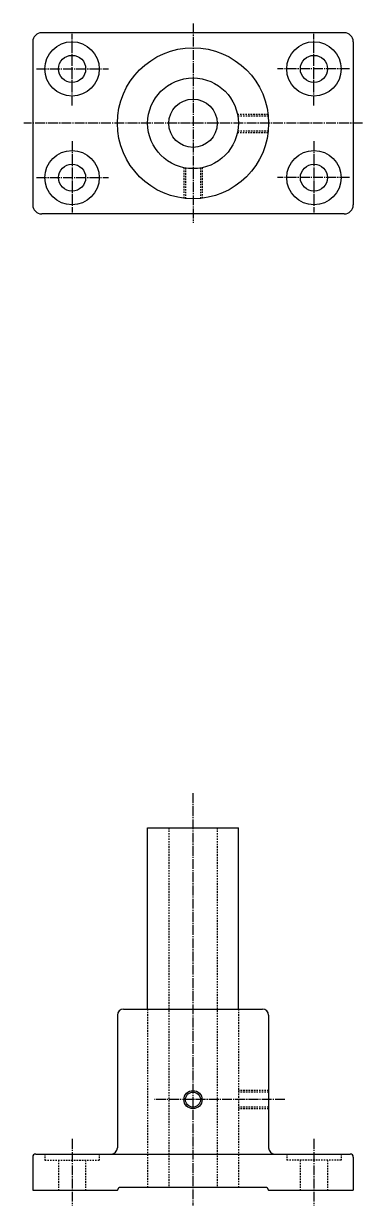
# Model space of a CAD drawing. Extents: x 43 to 655, y 40 to 605.
# Drawn here: x 542.6 to 654.6, y 213.6 to 604.8 of the extents above; entities outside this region: 2.
import ezdxf

# ---------------------------------------------------------------- set-up
doc = ezdxf.new("R2010")
doc.units = 0
doc.header["$LTSCALE"] = 0.25
doc.linetypes.add('CENTER', pattern=[17.5, 13, -1.5, 1.5, -1.5])
doc.linetypes.add('DASHED', pattern=[3.5, 2, -1.5])
doc.layers.get('0').update_dxf_attribs({"linetype": 'CONTINUOUS'})
doc.layers.add('CENTER', color=1, linetype='CENTER')
doc.styles.get("Standard").update_dxf_attribs({"font": 'txt', "bigfont": 'BIGFONT'})

msp = doc.modelspace()

# ---------------------------------------------------------------- linework, layer by layer
for p, q in [((545.58, 598.85), (545.58, 544.85)), ((648.58, 601.85), (548.58, 601.85)), ((651.58, 598.85), (651.58, 544.85)), ((601.58, 554.62), (601.58, 554.62)), ((601.58, 552.09), (601.58, 552.09)), ((648.58, 541.85), (548.58, 541.85)), ((583.57, 338.58), (613.57, 338.58)), ((583.57, 278.58), (583.57, 338.58)), ((613.57, 278.58), (613.57, 338.58)), ((575.57, 278.58), (621.57, 278.58)), ((573.57, 276.58), (573.57, 232.58)), ((623.57, 276.58), (623.57, 232.58)), ((545.57, 229.58), (545.57, 218.58)), ((546.57, 230.58), (650.57, 230.58)), ((651.57, 229.58), (651.57, 218.58)), ((573.57, 218.58), (574.15, 219.58)), ((574.15, 219.58), (623, 219.58)), ((623, 219.58), (623.57, 218.58)), ((545.57, 218.58), (573.57, 218.58)), ((623.57, 218.58), (651.57, 218.58))]:
    msp.add_line(p, q)
at = {"color": 3, "linetype": 'DASHED'}
for p, q in [((613.27, 574.85), (623.4, 574.85)), ((613.37, 574.35), (623.45, 574.35)), ((613.27, 568.85), (623.4, 568.85)), ((613.37, 569.35), (623.45, 569.35)), ((595.58, 557.15), (595.58, 547.03)), ((596.08, 557.06), (596.08, 546.97)), ((601.08, 557.06), (601.08, 546.97)), ((601.58, 557.15), (601.58, 547.03)), ((590.57, 338.58), (590.57, 219.58)), ((606.57, 338.58), (606.57, 219.58)), ((583.57, 278.58), (583.57, 219.58)), ((613.57, 278.58), (613.57, 219.58)), ((623.57, 251.58), (613.57, 251.58)), ((623.57, 251.08), (613.57, 251.08)), ((623.57, 246.08), (613.57, 246.08)), ((623.57, 245.58), (613.57, 245.58)), ((549.57, 230.58), (549.57, 228.58)), ((549.57, 228.58), (567.57, 228.58)), ((554.07, 228.58), (554.07, 218.58)), ((563.07, 228.58), (563.07, 218.58)), ((567.57, 230.58), (567.57, 228.58)), ((629.57, 230.58), (629.57, 228.58)), ((647.57, 228.58), (629.57, 228.58)), ((634.07, 228.58), (634.07, 218.58)), ((643.07, 228.58), (643.07, 218.58)), ((647.57, 230.58), (647.57, 228.58))]:
    msp.add_line(p, q, dxfattribs=at)
for centre, radius in [((558.58, 589.85), 9), ((638.58, 589.85), 9), ((598.58, 571.85), 25), ((558.58, 589.85), 4.5), ((638.58, 589.85), 4.5), ((598.58, 571.85), 15), ((598.58, 571.85), 8), ((558.58, 553.85), 9), ((638.58, 553.85), 9), ((558.58, 553.85), 4.5), ((638.58, 553.85), 4.5), ((598.57, 248.58), 2.5)]:
    msp.add_circle(centre, radius)
at = {"color": 3}
msp.add_circle((598.57, 248.58), 3, dxfattribs=at)
for centre, radius, start, end in [((548.58, 598.85), 3, 90, 180), ((648.58, 598.85), 3, 0, 90), ((548.58, 544.85), 3, 180, 270), ((648.58, 544.85), 3, 270, 0), ((575.57, 276.58), 2, 90, 180), ((621.57, 276.58), 2, 0, 90), ((571.57, 232.58), 2, 270, 0), ((625.57, 232.58), 2, 180, 270), ((546.57, 229.58), 1, 90, 180), ((650.57, 229.58), 1, 0, 90)]:
    msp.add_arc(centre, radius, start, end)
at = {"layer": 'CENTER', "color": 1, "linetype": 'CENTER'}
for p, q in [((598.58, 604.85), (598.58, 538.85)), ((558.58, 577.72), (558.58, 601.44)), ((638.58, 577.72), (638.58, 601.44)), ((546.86, 589.85), (570.58, 589.85)), ((650.29, 589.85), (626.57, 589.85)), ((654.58, 571.85), (542.58, 571.85)), ((558.58, 565.98), (558.58, 542.26)), ((638.58, 565.98), (638.58, 542.26)), ((546.86, 553.85), (570.58, 553.85)), ((650.29, 553.85), (626.57, 553.85)), ((598.57, 350.1), (598.57, 213.58)), ((628.95, 248.58), (585.84, 248.58)), ((558.57, 235.58), (558.57, 213.58)), ((638.57, 235.58), (638.57, 213.58))]:
    msp.add_line(p, q, dxfattribs=at)

# ---------------------------------------------------------------- texts
for s, p in [('MASTA 30-120', (40, 100)), ('MASTA30', (40, 40))]:
    msp.add_text(s, height=16).set_placement(p)

doc.saveas('drawing.dxf')
